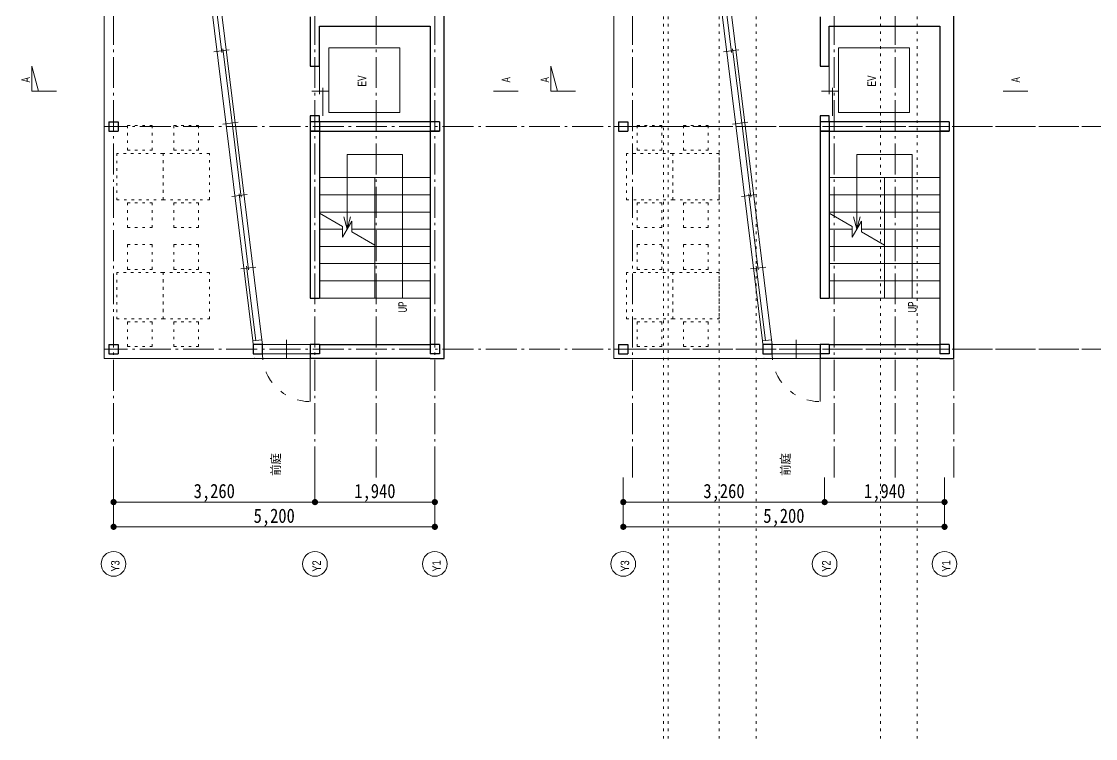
# Model space of a CAD drawing. Header units: millimetres. Extents: x -1049904 to -1048779, y -742436 to -740458.
# Drawn here: x -1049260.8 to -1049087, y -740883.8 to -740767.8 of the extents above; entities that cross this region are included whole.
import ezdxf

# ---------------------------------------------------------------- set-up
doc = ezdxf.new("R2010")
doc.units = ezdxf.units.MM
for name, pattern in [('CENTER', [12, 5, -0.8, 0.4, -0.8, 5]), ('DOT', [1.6, 0.4, -0.8, 0.4]), ('HIDDEN', [8, 1, -2, 2, -2, 1])]:
    doc.linetypes.add(name, pattern=pattern)
for name, color, linetype, lineweight in [('013', 7, 'Continuous', 0), ('みえがかり線', 3, 'Continuous', 15), ('割付線', 4, 'Continuous', 9), ('壁', 7, 'Continuous', 30), ('寸法線', 3, 'Continuous', 0), ('文字', 7, 'Continuous', 0), ('柱', 7, 'Continuous', 30), ('移動家具', 3, 'DOT', 15), ('芯', 4, 'CENTER', 0), ('開口部', 3, 'Continuous', 15)]:
    doc.layers.add(name, color=color, linetype=linetype, lineweight=lineweight)
doc.layers.add('補助線', color=5, linetype='DOT', lineweight=0, plot=False)
doc.styles.add('DRACAD', font='txt', dxfattribs={"width": 0.85, "bigfont": 'extfont'})
doc.styles.add('ＭＳ ゴシック', font='MS Gothic.ttf', dxfattribs={"width": 0.85})
doc.styles.add('ＭＳ Ｐゴシック', font='MS PGothic.ttf', dxfattribs={"width": 0.85})
doc.dimstyles.new('DIMSTYLE001', dxfattribs={"dimtxt": 300, "dimasz": 1, "dimexe": 0.18, "dimexo": 0.0625, "dimgap": 0, "dimtad": 1, "dimdsep": 46, "dimtxsty": 'DRACAD', "dimblk": 'DOT', "dimcen": 0.09, "dimazin": 2, "dimtfac": 1, "dimtdec": 4, "dimtix": 1, "dimtmove": 0, "dimatfit": 3, "dimldrblk": 'DOT', "dimfxl": 1, "dimtolj": 1, "dimtzin": 0, "dimarcsym": 0})

# ---------------------------------------------------------------- blocks, each defined once
blk = doc.blocks.new('_DOT')
at = {"color": 0, "linetype": 'ByBlock', "lineweight": -2}
blk.add_line((-0.5, 0), (-1, 0), dxfattribs=at)
at = {"color": 0, "linetype": 'ByBlock', "lineweight": -2, "const_width": 0.5}
blk.add_lwpolyline([(-0.25, 0, 1), (0.25, 0, 1)], format="xyb", close=True, dxfattribs=at)
blk = doc.blocks.new('*D2')
at = {"layer": '寸法線', "color": 0, "linetype": 'ByBlock'}
for p, q in [((-1049245.9, -740841.52), (-1049245.9, -740849.52)), ((-1049193.9, -740841.52), (-1049193.9, -740849.52)), ((-1049245.9, -740849.52), (-1049193.9, -740849.52))]:
    blk.add_line(p, q, dxfattribs=at)
at = {"layer": '寸法線', "color": 0, "linetype": 'ByBlock', "rotation": 180}
blk.add_blockref('_DOT', (-1049245.9, -740849.52), dxfattribs=at)
at = {"layer": '寸法線', "color": 0, "linetype": 'ByBlock'}
blk.add_blockref('_DOT', (-1049193.9, -740849.52), dxfattribs=at)
at = {"layer": '寸法線', "color": 0, "linetype": 'ByBlock', "insert": (-1049219.9, -740848.02), "char_height": 2.3077, "attachment_point": 5, "style": 'ＭＳ ゴシック'}
blk.add_mtext('{\\A1;5,200}', dxfattribs=at)
blk = doc.blocks.new('*D3')
at = {"layer": '寸法線', "color": 0, "linetype": 'ByBlock'}
for p, q in [((-1049213.3, -740841.52), (-1049213.3, -740845.52)), ((-1049193.9, -740841.52), (-1049193.9, -740845.52)), ((-1049193.9, -740845.52), (-1049213.3, -740845.52))]:
    blk.add_line(p, q, dxfattribs=at)
at = {"layer": '寸法線', "color": 0, "linetype": 'ByBlock', "rotation": 180}
blk.add_blockref('_DOT', (-1049213.3, -740845.52), dxfattribs=at)
at = {"layer": '寸法線', "color": 0, "linetype": 'ByBlock'}
blk.add_blockref('_DOT', (-1049193.9, -740845.52), dxfattribs=at)
at = {"layer": '寸法線', "color": 0, "linetype": 'ByBlock', "insert": (-1049203.6, -740844.02), "char_height": 2.3077, "attachment_point": 5, "style": 'ＭＳ ゴシック'}
blk.add_mtext('{\\A1;1,940}', dxfattribs=at)
blk = doc.blocks.new('*D4')
at = {"layer": '寸法線', "color": 0, "linetype": 'ByBlock'}
for p, q in [((-1049245.9, -740841.52), (-1049245.9, -740845.52)), ((-1049213.3, -740841.52), (-1049213.3, -740845.52)), ((-1049213.3, -740845.52), (-1049245.9, -740845.52))]:
    blk.add_line(p, q, dxfattribs=at)
at = {"layer": '寸法線', "color": 0, "linetype": 'ByBlock', "rotation": 180}
blk.add_blockref('_DOT', (-1049245.9, -740845.52), dxfattribs=at)
at = {"layer": '寸法線', "color": 0, "linetype": 'ByBlock'}
blk.add_blockref('_DOT', (-1049213.3, -740845.52), dxfattribs=at)
at = {"layer": '寸法線', "color": 0, "linetype": 'ByBlock', "insert": (-1049229.6, -740844.02), "char_height": 2.3077, "attachment_point": 5, "style": 'ＭＳ ゴシック'}
blk.add_mtext('{\\A1;3,260}', dxfattribs=at)
blk = doc.blocks.new('*D20')
at = {"layer": '寸法線', "color": 0, "linetype": 'ByBlock'}
for p, q in [((-1049163.4, -740841.52), (-1049163.4, -740849.52)), ((-1049111.4, -740841.52), (-1049111.4, -740849.52)), ((-1049163.4, -740849.52), (-1049111.4, -740849.52))]:
    blk.add_line(p, q, dxfattribs=at)
at = {"layer": '寸法線', "color": 0, "linetype": 'ByBlock', "rotation": 180}
blk.add_blockref('_DOT', (-1049163.4, -740849.52), dxfattribs=at)
at = {"layer": '寸法線', "color": 0, "linetype": 'ByBlock'}
blk.add_blockref('_DOT', (-1049111.4, -740849.52), dxfattribs=at)
at = {"layer": '寸法線', "color": 0, "linetype": 'ByBlock', "insert": (-1049137.4, -740848.02), "char_height": 2.3077, "attachment_point": 5, "style": 'ＭＳ ゴシック'}
blk.add_mtext('{\\A1;5,200}', dxfattribs=at)
blk = doc.blocks.new('*D21')
at = {"layer": '寸法線', "color": 0, "linetype": 'ByBlock'}
for p, q in [((-1049130.8, -740841.52), (-1049130.8, -740845.52)), ((-1049111.4, -740841.52), (-1049111.4, -740845.52)), ((-1049111.4, -740845.52), (-1049130.8, -740845.52))]:
    blk.add_line(p, q, dxfattribs=at)
at = {"layer": '寸法線', "color": 0, "linetype": 'ByBlock', "rotation": 180}
blk.add_blockref('_DOT', (-1049130.8, -740845.52), dxfattribs=at)
at = {"layer": '寸法線', "color": 0, "linetype": 'ByBlock'}
blk.add_blockref('_DOT', (-1049111.4, -740845.52), dxfattribs=at)
at = {"layer": '寸法線', "color": 0, "linetype": 'ByBlock', "insert": (-1049121.1, -740844.02), "char_height": 2.3077, "attachment_point": 5, "style": 'ＭＳ ゴシック'}
blk.add_mtext('{\\A1;1,940}', dxfattribs=at)
blk = doc.blocks.new('*D22')
at = {"layer": '寸法線', "color": 0, "linetype": 'ByBlock'}
for p, q in [((-1049163.4, -740841.52), (-1049163.4, -740845.52)), ((-1049130.8, -740841.52), (-1049130.8, -740845.52)), ((-1049130.8, -740845.52), (-1049163.4, -740845.52))]:
    blk.add_line(p, q, dxfattribs=at)
at = {"layer": '寸法線', "color": 0, "linetype": 'ByBlock', "rotation": 180}
blk.add_blockref('_DOT', (-1049163.4, -740845.52), dxfattribs=at)
at = {"layer": '寸法線', "color": 0, "linetype": 'ByBlock'}
blk.add_blockref('_DOT', (-1049130.8, -740845.52), dxfattribs=at)
at = {"layer": '寸法線', "color": 0, "linetype": 'ByBlock', "insert": (-1049147.1, -740844.02), "char_height": 2.3077, "attachment_point": 5, "style": 'ＭＳ ゴシック'}
blk.add_mtext('{\\A1;3,260}', dxfattribs=at)

msp = doc.modelspace()

# ---------------------------------------------------------------- linework, layer by layer
at = {"layer": '013'}
for p, q in [((-1049223.37286, -740819.45119), (-1049232.024383, -740749.403346)), ((-1049221.895398, -740819.268711), (-1049230.546921, -740749.220867)), ((-1049140.87286, -740819.45119), (-1049149.524383, -740749.403346)), ((-1049139.395398, -740819.268711), (-1049148.046921, -740749.220867)), ((-1049221.803013, -740820.016715), (-1049221.803013, -740821.516715)), ((-1049214.053013, -740820.016715), (-1049221.803013, -740820.016715)), ((-1049214.053013, -740821.516715), (-1049221.803013, -740821.516715)), ((-1049214.053013, -740820.016715), (-1049214.053013, -740821.516715)), ((-1049139.303013, -740820.016715), (-1049139.303013, -740821.516715)), ((-1049131.553013, -740820.016715), (-1049139.303013, -740820.016715)), ((-1049131.553013, -740821.516715), (-1049139.303013, -740821.516715)), ((-1049131.553013, -740820.016715), (-1049131.553013, -740821.516715))]:
    msp.add_line(p, q, dxfattribs=at)
at = {"layer": 'みえがかり線'}
for p, q in [((-1049247.403013, -740822.266715), (-1049247.403013, -740675.266715)), ((-1049164.903013, -740822.266715), (-1049164.903013, -740675.266715)), ((-1049212.553013, -740793.016715), (-1049194.653013, -740793.016715)), ((-1049203.603013, -740793.016715), (-1049203.603013, -740812.516715)), ((-1049130.053013, -740793.016715), (-1049112.153013, -740793.016715)), ((-1049121.103013, -740793.016715), (-1049121.103013, -740812.516715)), ((-1049212.553013, -740795.802429), (-1049194.653013, -740795.802429)), ((-1049130.053013, -740795.802429), (-1049112.153013, -740795.802429)), ((-1049212.553013, -740798.588143), (-1049194.653013, -740798.588143)), ((-1049130.053013, -740798.588143), (-1049112.153013, -740798.588143)), ((-1049208.828013, -740801.373858), (-1049212.553013, -740801.373858)), ((-1049207.328013, -740801.373858), (-1049194.653013, -740801.373858)), ((-1049126.328013, -740801.373858), (-1049130.053013, -740801.373858)), ((-1049124.828013, -740801.373858), (-1049112.153013, -740801.373858)), ((-1049203.603013, -740804.159572), (-1049212.553013, -740804.159572)), ((-1049203.603013, -740804.159572), (-1049194.653013, -740804.159572)), ((-1049121.103013, -740804.159572), (-1049130.053013, -740804.159572)), ((-1049121.103013, -740804.159572), (-1049112.153013, -740804.159572)), ((-1049203.603013, -740806.945286), (-1049212.553013, -740806.945286)), ((-1049203.603013, -740806.945286), (-1049194.653013, -740806.945286)), ((-1049121.103013, -740806.945286), (-1049130.053013, -740806.945286)), ((-1049121.103013, -740806.945286), (-1049112.153013, -740806.945286)), ((-1049203.603013, -740809.731), (-1049212.553013, -740809.731)), ((-1049203.603013, -740809.731), (-1049194.653013, -740809.731)), ((-1049121.103013, -740809.731), (-1049130.053013, -740809.731)), ((-1049121.103013, -740809.731), (-1049112.153013, -740809.731)), ((-1049203.603013, -740812.516715), (-1049212.553013, -740812.516715)), ((-1049203.603013, -740812.516715), (-1049194.653013, -740812.516715)), ((-1049121.103013, -740812.516715), (-1049130.053013, -740812.516715)), ((-1049121.103013, -740812.516715), (-1049112.153013, -740812.516715)), ((-1049223.098846, -740822.266715), (-1049247.403013, -740822.266715)), ((-1049214.053013, -740822.266715), (-1049223.098846, -740822.266715)), ((-1049140.598846, -740822.266715), (-1049164.903013, -740822.266715)), ((-1049131.553013, -740822.266715), (-1049140.598846, -740822.266715))]:
    msp.add_line(p, q, dxfattribs=at)
for p in [(-1049223.098846, -740822.266715), (-1049223.098846, -740822.266715), (-1049214.053013, -740822.266715), (-1049140.598846, -740822.266715), (-1049140.598846, -740822.266715), (-1049131.553013, -740822.266715)]:
    msp.add_point(p, dxfattribs=at)
at = {"layer": '割付線', "color": 250, "linetype": 'Continuous'}
for p, q in [((-1049199.553013, -740772.016715), (-1049211.053013, -740772.016715)), ((-1049211.053013, -740772.016715), (-1049211.053013, -740782.516715)), ((-1049199.553013, -740782.516715), (-1049199.553013, -740772.016715)), ((-1049117.053013, -740772.016715), (-1049128.553013, -740772.016715)), ((-1049128.553013, -740772.016715), (-1049128.553013, -740782.516715)), ((-1049117.053013, -740782.516715), (-1049117.053013, -740772.016715)), ((-1049259.13618, -740775.016715), (-1049259.13618, -740779.016715)), ((-1049259.13618, -740775.016715), (-1049258.064384, -740779.016715)), ((-1049175.113983, -740775.016715), (-1049175.113983, -740779.016715)), ((-1049175.113983, -740775.016715), (-1049174.042186, -740779.016715)), ((-1049259.13618, -740779.016715), (-1049255.13618, -740779.016715)), ((-1049180.403013, -740779.016715), (-1049184.403013, -740779.016715)), ((-1049175.113983, -740779.016715), (-1049171.113983, -740779.016715)), ((-1049097.903013, -740779.016715), (-1049101.903013, -740779.016715)), ((-1049211.053013, -740782.516715), (-1049199.553013, -740782.516715)), ((-1049128.553013, -740782.516715), (-1049117.053013, -740782.516715))]:
    msp.add_line(p, q, dxfattribs=at)
for centre in [(-1049245.903013, -740855.516715), (-1049245.903013, -740855.516715), (-1049213.303013, -740855.516715), (-1049193.903013, -740855.516715), (-1049163.403013, -740855.516715), (-1049163.403013, -740855.516715), (-1049130.803013, -740855.516715), (-1049111.403013, -740855.516715)]:
    msp.add_circle(centre, 2, dxfattribs=at)
at = {"layer": '壁'}
for p, q in [((-1049192.403013, -740822.266715), (-1049192.403013, -740675.266715)), ((-1049109.903013, -740822.266715), (-1049109.903013, -740675.266715)), ((-1049214.053013, -740767.016715), (-1049214.053013, -740775.016715)), ((-1049131.553013, -740767.016715), (-1049131.553013, -740775.016715)), ((-1049212.553013, -740768.516715), (-1049194.653013, -740768.516715)), ((-1049212.553013, -740775.016715), (-1049212.553013, -740768.516715)), ((-1049194.653013, -740768.516715), (-1049194.653013, -740820.016715)), ((-1049130.053013, -740768.516715), (-1049112.153013, -740768.516715)), ((-1049130.053013, -740775.016715), (-1049130.053013, -740768.516715)), ((-1049112.153013, -740768.516715), (-1049112.153013, -740820.016715)), ((-1049214.053013, -740775.016715), (-1049212.553013, -740775.016715)), ((-1049131.553013, -740775.016715), (-1049130.053013, -740775.016715)), ((-1049212.553013, -740783.016715), (-1049214.053013, -740783.016715)), ((-1049214.053013, -740783.016715), (-1049214.053013, -740785.516715)), ((-1049212.553013, -740784.016715), (-1049212.553013, -740783.016715)), ((-1049130.053013, -740783.016715), (-1049131.553013, -740783.016715)), ((-1049131.553013, -740783.016715), (-1049131.553013, -740785.516715)), ((-1049130.053013, -740784.016715), (-1049130.053013, -740783.016715)), ((-1049194.653013, -740784.016715), (-1049212.553013, -740784.016715)), ((-1049112.153013, -740784.016715), (-1049130.053013, -740784.016715)), ((-1049214.053013, -740785.516715), (-1049193.153013, -740785.516715)), ((-1049214.053013, -740785.516715), (-1049214.053013, -740812.516715)), ((-1049212.553013, -740785.516715), (-1049212.553013, -740812.516715)), ((-1049131.553013, -740785.516715), (-1049110.653013, -740785.516715)), ((-1049131.553013, -740785.516715), (-1049131.553013, -740812.516715)), ((-1049130.053013, -740785.516715), (-1049130.053013, -740812.516715)), ((-1049214.053013, -740812.516715), (-1049212.553013, -740812.516715)), ((-1049131.553013, -740812.516715), (-1049130.053013, -740812.516715)), ((-1049212.553013, -740820.016715), (-1049214.053013, -740820.016715)), ((-1049214.053013, -740821.516715), (-1049214.053013, -740822.266715)), ((-1049212.553013, -740820.016715), (-1049194.653013, -740820.016715)), ((-1049130.053013, -740820.016715), (-1049131.553013, -740820.016715)), ((-1049131.553013, -740821.516715), (-1049131.553013, -740822.266715)), ((-1049130.053013, -740820.016715), (-1049112.153013, -740820.016715)), ((-1049194.653013, -740822.266715), (-1049214.053013, -740822.266715)), ((-1049194.653013, -740822.266715), (-1049192.403013, -740822.266715)), ((-1049112.153013, -740822.266715), (-1049131.553013, -740822.266715)), ((-1049112.153013, -740822.266715), (-1049109.903013, -740822.266715))]:
    msp.add_line(p, q, dxfattribs=at)
at = {"layer": '文字'}
for p, q in [((-1049208.078013, -740789.266715), (-1049199.128013, -740789.266715)), ((-1049208.078013, -740789.266715), (-1049208.078013, -740801.373858)), ((-1049199.128013, -740789.266715), (-1049199.128013, -740812.516715)), ((-1049125.578013, -740789.266715), (-1049116.628013, -740789.266715)), ((-1049125.578013, -740789.266715), (-1049125.578013, -740801.373858)), ((-1049116.628013, -740789.266715), (-1049116.628013, -740812.516715)), ((-1049208.828013, -740800.940845), (-1049212.553013, -740798.790215)), ((-1049126.328013, -740800.940845), (-1049130.053013, -740798.790215)), ((-1049207.328013, -740800.074819), (-1049208.828013, -740802.672896)), ((-1049208.078013, -740801.373858), (-1049208.613911, -740799.373858)), ((-1049208.078013, -740801.373858), (-1049207.542114, -740799.373858)), ((-1049207.328013, -740800.074819), (-1049207.328013, -740801.80687)), ((-1049124.828013, -740800.074819), (-1049126.328013, -740802.672896)), ((-1049125.578013, -740801.373858), (-1049126.113911, -740799.373858)), ((-1049125.578013, -740801.373858), (-1049125.042114, -740799.373858)), ((-1049124.828013, -740800.074819), (-1049124.828013, -740801.80687)), ((-1049208.828013, -740802.672896), (-1049208.828013, -740800.940845)), ((-1049203.603013, -740803.9575), (-1049207.328013, -740801.80687)), ((-1049126.328013, -740802.672896), (-1049126.328013, -740800.940845)), ((-1049121.103013, -740803.9575), (-1049124.828013, -740801.80687))]:
    msp.add_line(p, q, dxfattribs=at)
for p in [(-1049199.128013, -740812.516715), (-1049116.628013, -740812.516715)]:
    msp.add_point(p, dxfattribs=at)
at = {"layer": '柱'}
for p, q in [((-1049246.653013, -740784.016715), (-1049245.153013, -740784.016715)), ((-1049246.653013, -740784.016715), (-1049246.653013, -740785.516715)), ((-1049245.153013, -740784.016715), (-1049245.153013, -740785.516715)), ((-1049212.553013, -740784.016715), (-1049214.053013, -740784.016715)), ((-1049214.053013, -740784.016715), (-1049214.053013, -740785.516715)), ((-1049212.553013, -740784.016715), (-1049212.553013, -740785.516715)), ((-1049193.153013, -740784.016715), (-1049194.653013, -740784.016715)), ((-1049194.653013, -740784.016715), (-1049194.653013, -740785.516715)), ((-1049193.153013, -740784.016715), (-1049193.153013, -740785.516715)), ((-1049164.153013, -740784.016715), (-1049162.653013, -740784.016715)), ((-1049164.153013, -740784.016715), (-1049164.153013, -740785.516715)), ((-1049162.653013, -740784.016715), (-1049162.653013, -740785.516715)), ((-1049130.053013, -740784.016715), (-1049131.553013, -740784.016715)), ((-1049131.553013, -740784.016715), (-1049131.553013, -740785.516715)), ((-1049130.053013, -740784.016715), (-1049130.053013, -740785.516715)), ((-1049110.653013, -740784.016715), (-1049112.153013, -740784.016715)), ((-1049112.153013, -740784.016715), (-1049112.153013, -740785.516715)), ((-1049110.653013, -740784.016715), (-1049110.653013, -740785.516715)), ((-1049246.653013, -740785.516715), (-1049245.153013, -740785.516715)), ((-1049212.553013, -740785.516715), (-1049214.053013, -740785.516715)), ((-1049193.153013, -740785.516715), (-1049194.653013, -740785.516715)), ((-1049164.153013, -740785.516715), (-1049162.653013, -740785.516715)), ((-1049130.053013, -740785.516715), (-1049131.553013, -740785.516715)), ((-1049110.653013, -740785.516715), (-1049112.153013, -740785.516715)), ((-1049246.653013, -740820.016715), (-1049245.153013, -740820.016715)), ((-1049246.653013, -740820.016715), (-1049246.653013, -740821.516715)), ((-1049246.653013, -740821.516715), (-1049245.153013, -740821.516715)), ((-1049245.153013, -740820.016715), (-1049245.153013, -740821.516715)), ((-1049212.553013, -740820.016715), (-1049214.053013, -740820.016715)), ((-1049214.053013, -740820.016715), (-1049214.053013, -740821.516715)), ((-1049212.553013, -740821.516715), (-1049214.053013, -740821.516715)), ((-1049212.553013, -740820.016715), (-1049212.553013, -740821.516715)), ((-1049193.153013, -740820.016715), (-1049194.653013, -740820.016715)), ((-1049194.653013, -740820.016715), (-1049194.653013, -740821.516715)), ((-1049193.153013, -740821.516715), (-1049194.653013, -740821.516715)), ((-1049193.153013, -740820.016715), (-1049193.153013, -740821.516715)), ((-1049164.153013, -740820.016715), (-1049162.653013, -740820.016715)), ((-1049164.153013, -740820.016715), (-1049164.153013, -740821.516715)), ((-1049164.153013, -740821.516715), (-1049162.653013, -740821.516715)), ((-1049162.653013, -740820.016715), (-1049162.653013, -740821.516715)), ((-1049130.053013, -740820.016715), (-1049131.553013, -740820.016715)), ((-1049131.553013, -740820.016715), (-1049131.553013, -740821.516715)), ((-1049130.053013, -740821.516715), (-1049131.553013, -740821.516715)), ((-1049130.053013, -740820.016715), (-1049130.053013, -740821.516715)), ((-1049110.653013, -740820.016715), (-1049112.153013, -740820.016715)), ((-1049112.153013, -740820.016715), (-1049112.153013, -740821.516715)), ((-1049110.653013, -740821.516715), (-1049112.153013, -740821.516715)), ((-1049110.653013, -740820.016715), (-1049110.653013, -740821.516715))]:
    msp.add_line(p, q, dxfattribs=at)
for points in [[(-1049221.803013, -740821.516715), (-1049221.803013, -740820.016715), (-1049223.303013, -740820.016715), (-1049223.303013, -740821.516715)], [(-1049139.303013, -740821.516715), (-1049139.303013, -740820.016715), (-1049140.803013, -740820.016715), (-1049140.803013, -740821.516715)]]:
    msp.add_lwpolyline(points, close=True, dxfattribs=at)
at = {"layer": '移動家具'}
for points in [[(-1049243.637199, -740788.603024), (-1049239.637199, -740788.603024), (-1049239.637199, -740784.603024), (-1049243.637199, -740784.603024)], [(-1049236.137199, -740788.603024), (-1049232.137199, -740788.603024), (-1049232.137199, -740784.603024), (-1049236.137199, -740784.603024)], [(-1049161.137199, -740788.603024), (-1049157.137199, -740788.603024), (-1049157.137199, -740784.603024), (-1049161.137199, -740784.603024)], [(-1049153.637199, -740788.603024), (-1049149.637199, -740788.603024), (-1049149.637199, -740784.603024), (-1049153.637199, -740784.603024)], [(-1049245.387199, -740796.603024), (-1049237.887199, -740796.603024), (-1049237.887199, -740789.103024), (-1049245.387199, -740789.103024)], [(-1049237.887199, -740796.603024), (-1049230.387199, -740796.603024), (-1049230.387199, -740789.103024), (-1049237.887199, -740789.103024)], [(-1049162.887199, -740796.603024), (-1049155.387199, -740796.603024), (-1049155.387199, -740789.103024), (-1049162.887199, -740789.103024)], [(-1049155.387199, -740796.603024), (-1049147.887199, -740796.603024), (-1049147.887199, -740789.103024), (-1049155.387199, -740789.103024)], [(-1049243.637199, -740801.103024), (-1049239.637199, -740801.103024), (-1049239.637199, -740797.103024), (-1049243.637199, -740797.103024)], [(-1049236.137199, -740801.103024), (-1049232.137199, -740801.103024), (-1049232.137199, -740797.103024), (-1049236.137199, -740797.103024)], [(-1049161.137199, -740801.103024), (-1049157.137199, -740801.103024), (-1049157.137199, -740797.103024), (-1049161.137199, -740797.103024)], [(-1049153.637199, -740801.103024), (-1049149.637199, -740801.103024), (-1049149.637199, -740797.103024), (-1049153.637199, -740797.103024)], [(-1049243.637199, -740807.869949), (-1049239.637199, -740807.869949), (-1049239.637199, -740803.869949), (-1049243.637199, -740803.869949)], [(-1049236.137199, -740807.869949), (-1049232.137199, -740807.869949), (-1049232.137199, -740803.869949), (-1049236.137199, -740803.869949)], [(-1049161.137199, -740807.869949), (-1049157.137199, -740807.869949), (-1049157.137199, -740803.869949), (-1049161.137199, -740803.869949)], [(-1049153.637199, -740807.869949), (-1049149.637199, -740807.869949), (-1049149.637199, -740803.869949), (-1049153.637199, -740803.869949)], [(-1049245.387199, -740815.869949), (-1049237.887199, -740815.869949), (-1049237.887199, -740808.369949), (-1049245.387199, -740808.369949)], [(-1049237.887199, -740815.869949), (-1049230.387199, -740815.869949), (-1049230.387199, -740808.369949), (-1049237.887199, -740808.369949)], [(-1049162.887199, -740815.869949), (-1049155.387199, -740815.869949), (-1049155.387199, -740808.369949), (-1049162.887199, -740808.369949)], [(-1049155.387199, -740815.869949), (-1049147.887199, -740815.869949), (-1049147.887199, -740808.369949), (-1049155.387199, -740808.369949)], [(-1049243.637199, -740820.369949), (-1049239.637199, -740820.369949), (-1049239.637199, -740816.369949), (-1049243.637199, -740816.369949)], [(-1049236.137199, -740820.369949), (-1049232.137199, -740820.369949), (-1049232.137199, -740816.369949), (-1049236.137199, -740816.369949)], [(-1049161.137199, -740820.369949), (-1049157.137199, -740820.369949), (-1049157.137199, -740816.369949), (-1049161.137199, -740816.369949)], [(-1049153.637199, -740820.369949), (-1049149.637199, -740820.369949), (-1049149.637199, -740816.369949), (-1049153.637199, -740816.369949)]]:
    msp.add_lwpolyline(points, close=True, dxfattribs=at)
at = {"layer": '芯'}
for p, q in [((-1049245.903013, -740841.516715), (-1049245.903013, -740493.581291)), ((-1049213.303013, -740841.516715), (-1049213.303013, -740493.581291)), ((-1049203.403013, -740841.516715), (-1049203.403013, -740493.581291)), ((-1049193.903013, -740841.516715), (-1049193.903013, -740493.581291)), ((-1049161.880815, -740841.516715), (-1049161.880815, -740493.581291)), ((-1049129.280815, -740841.516715), (-1049129.280815, -740493.581291)), ((-1049119.380815, -740841.516715), (-1049119.380815, -740493.581291)), ((-1049109.880815, -740841.516715), (-1049109.880815, -740493.581291)), ((-1049089.653013, -740784.766715), (-1049247.403013, -740784.766715)), ((-1049007.153013, -740784.766715), (-1049164.903013, -740784.766715)), ((-1049089.653013, -740820.766715), (-1049247.403013, -740820.766715)), ((-1049007.153013, -740820.766715), (-1049164.903013, -740820.766715))]:
    msp.add_line(p, q, dxfattribs=at)
at = {"layer": '補助線'}
for p, q in [((-1049141.880815, -740883.766715), (-1049141.880815, -740480.15063)), ((-1049121.780815, -740883.766715), (-1049121.780815, -740480.15063)), ((-1049115.830815, -740883.766715), (-1049115.830815, -740480.15063)), ((-1049156.880815, -740883.766715), (-1049156.880815, -740504.576289)), ((-1049156.130815, -740883.766715), (-1049156.130815, -740504.576289)), ((-1049147.880815, -740883.766715), (-1049147.880815, -740504.576289))]:
    msp.add_line(p, q, dxfattribs=at)
at = {"layer": '開口部'}
for p, q in [((-1049228.388212, -740772.794024), (-1049229.90672, -740760.482316)), ((-1049145.888212, -740772.794024), (-1049147.40672, -740760.482316)), ((-1049229.657882, -740772.64856), (-1049227.187961, -740772.343503)), ((-1049226.727875, -740784.181423), (-1049228.211679, -740772.167662)), ((-1049147.157882, -740772.64856), (-1049144.687961, -740772.343503)), ((-1049144.227875, -740784.181423), (-1049145.711679, -740772.167662)), ((-1049212.553013, -740775.016715), (-1049212.553013, -740779.516715)), ((-1049130.053013, -740775.016715), (-1049130.053013, -740779.516715)), ((-1049213.803013, -740779.016715), (-1049211.053013, -740779.016715)), ((-1049212.053013, -740783.016715), (-1049212.053013, -740778.516715)), ((-1049131.303013, -740779.016715), (-1049128.553013, -740779.016715)), ((-1049129.553013, -740783.016715), (-1049129.553013, -740778.516715)), ((-1049228.21085, -740784.364583), (-1049225.740929, -740784.059526)), ((-1049225.246033, -740796.195427), (-1049226.727825, -740784.181417)), ((-1049145.71085, -740784.364583), (-1049143.240929, -740784.059526)), ((-1049142.746033, -740796.195427), (-1049144.227825, -740784.181417)), ((-1049224.047122, -740807.942048), (-1049225.565631, -740795.630341)), ((-1049141.547122, -740807.942048), (-1049143.065631, -740795.630341)), ((-1049226.763818, -740796.080607), (-1049224.293897, -740795.77555)), ((-1049144.263818, -740796.080607), (-1049141.793897, -740795.77555)), ((-1049225.318756, -740807.796827), (-1049222.848835, -740807.49177)), ((-1049222.88302, -740819.390691), (-1049224.36682, -740807.376975)), ((-1049142.818756, -740807.796827), (-1049140.348835, -740807.49177)), ((-1049140.38302, -740819.390691), (-1049141.86682, -740807.376975)), ((-1049223.37286, -740819.45119), (-1049221.895398, -740819.268711)), ((-1049223.37286, -740819.45119), (-1049223.303013, -740820.016715)), ((-1049221.895398, -740819.268711), (-1049221.803013, -740820.016715)), ((-1049217.928013, -740822.266715), (-1049217.928013, -740819.266715)), ((-1049140.87286, -740819.45119), (-1049139.395398, -740819.268711)), ((-1049140.87286, -740819.45119), (-1049140.803013, -740820.016715)), ((-1049139.395398, -740819.268711), (-1049139.303013, -740820.016715)), ((-1049135.428013, -740822.266715), (-1049135.428013, -740819.266715)), ((-1049214.053013, -740821.516715), (-1049214.053013, -740829.266715)), ((-1049131.553013, -740821.516715), (-1049131.553013, -740829.266715))]:
    msp.add_line(p, q, dxfattribs=at)
at = {"layer": '開口部', "linetype": 'HIDDEN'}
for centre in [(-1049214.053013, -740821.516715), (-1049131.553013, -740821.516715)]:
    msp.add_arc(centre, 7.75, 180, 270, dxfattribs=at)

# ---------------------------------------------------------------- texts
at = {"layer": '割付線', "color": 7, "style": 'ＭＳ Ｐゴシック'}
for s, width, p in [('Y3', 0.823344, (-1049244.944438, -740856.766715)), ('Y2', 0.823864, (-1049212.344438, -740856.766715)), ('Y1', 0.824905, (-1049192.944438, -740856.766715)), ('Y3', 0.823344, (-1049162.444438, -740856.766715)), ('Y2', 0.823864, (-1049129.844438, -740856.766715)), ('Y1', 0.824905, (-1049110.444438, -740856.766715))]:
    msp.add_text(s, height=1.3793103, rotation=90, dxfattribs=dict(at, width=width)).set_placement(p)
at = {"layer": '寸法線', "color": 7, "style": 'ＭＳ Ｐゴシック'}
for s, height, width, p in [('EV', 1.3793103, 0.748709, (-1049205.007619, -740778.299204)), ('EV', 1.3793103, 0.748709, (-1049122.507619, -740778.299204)), ('A', 1.37931, 0.709239, (-1049259.427606, -740777.626267)), ('A', 1.37931, 0.709239, (-1049181.695862, -740777.626267)), ('A', 1.37931, 0.709239, (-1049175.405408, -740777.626267)), ('A', 1.37931, 0.709239, (-1049099.195862, -740777.626267)), ('前庭', 1.3793103, 0.973881, (-1049218.944438, -740841.266715)), ('前庭', 1.3793103, 0.973881, (-1049136.444438, -740841.266715))]:
    msp.add_text(s, height=height, rotation=90, dxfattribs=dict(at, width=width)).set_placement(p)
at = {"layer": '文字', "style": 'ＭＳ Ｐゴシック', "width": 0.713895}
for p in [(-1049198.4357, -740814.860163), (-1049115.9357, -740814.860163)]:
    msp.add_text('UP', height=1.3793103, rotation=90, dxfattribs=at).set_placement(p)

# ---------------------------------------------------------------- dimensions: what is measured, and where the dimension line sits
at = {"layer": '寸法線'}
for p1, p2, distance, picture, middle in [((-1049245.903013, -740841.516715), (-1049193.903013, -740841.516715), -8, '*D2', (-1049219.903013, -740848.016715)), ((-1049213.303013, -740841.516715), (-1049245.903013, -740841.516715), 4, '*D4', (-1049229.603013, -740844.016715)), ((-1049193.903013, -740841.516715), (-1049213.303013, -740841.516715), 4, '*D3', (-1049203.603013, -740844.016715)), ((-1049163.403013, -740841.516715), (-1049111.403013, -740841.516715), -8, '*D20', (-1049137.403013, -740848.016715)), ((-1049130.803013, -740841.516715), (-1049163.403013, -740841.516715), 4, '*D22', (-1049147.103013, -740844.016715)), ((-1049111.403013, -740841.516715), (-1049130.803013, -740841.516715), 4, '*D21', (-1049121.103013, -740844.016715))]:
    dim = msp.add_aligned_dim(p1=p1, p2=p2, distance=distance, dimstyle='DIMSTYLE001', override={"dimtxt": 2.307692, "dimtad": 1, "dimtih": 0, "dimtoh": 0, "dimlfac": 100, "dimlunit": 6, "dimblk": 'DOT', "dimadec": 2, "dimtix": 1, "dimtofl": 1, "dimatfit": 3}, dxfattribs=at)
    dim.commit()
    dim.dimension.update_dxf_attribs({"geometry": picture, "text_midpoint": middle})

doc.saveas('drawing.dxf')
